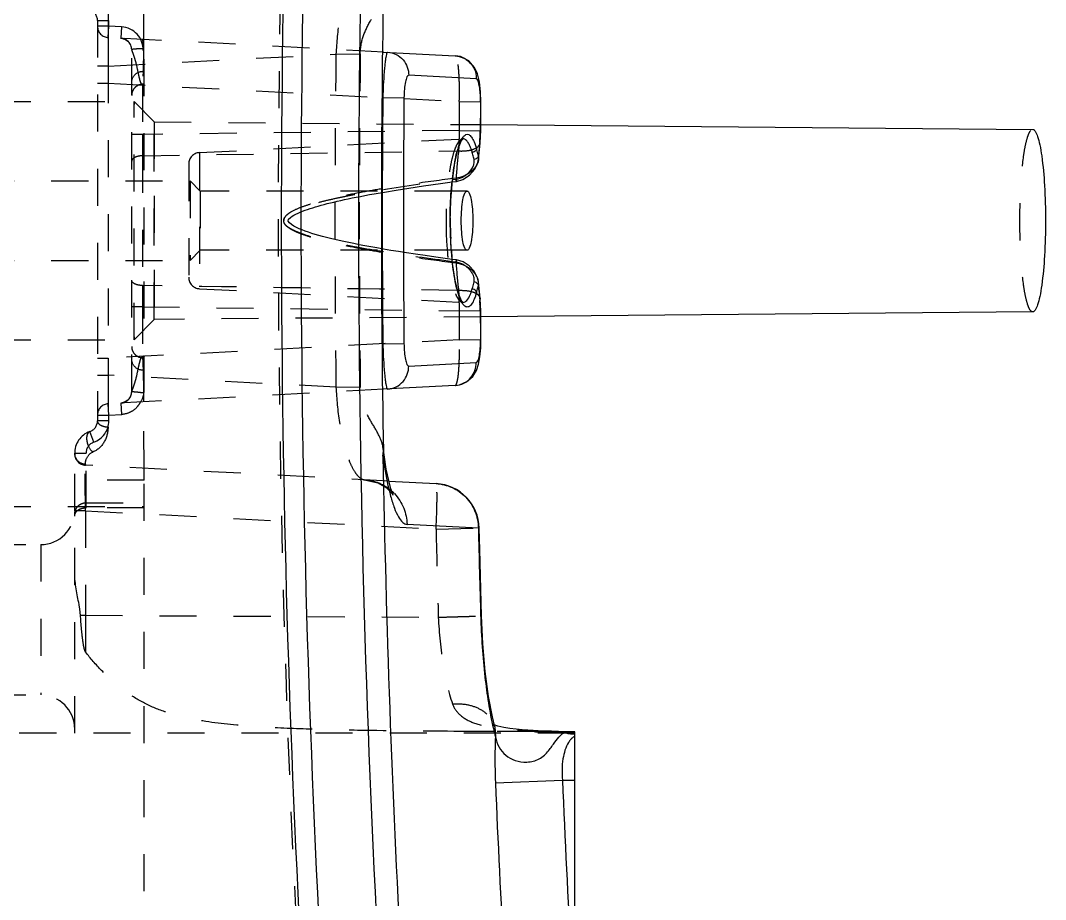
# Model space of a CAD drawing. Header units: millimetres. Extents: x 309 to 11345, y -1340 to 1318.
# Drawn here: x 3659.26 to 3704.47, y -366.71 to -327.96 of the extents above; entities that cross this region are included whole.
import ezdxf

# ---------------------------------------------------------------- set-up
doc = ezdxf.new("R2010")
doc.units = ezdxf.units.MM
doc.header["$LTSCALE"] = 16.335
doc.linetypes.add('HIDDEN', pattern=[0.2, 0.1, -0.1])
doc.layers.get('0').update_dxf_attribs({"linetype": 'CONTINUOUS'})
doc.layers.add('DEFAULT_2', color=8, linetype='HIDDEN')

msp = doc.modelspace()

# ---------------------------------------------------------------- linework, layer by layer
at = {"color": 7, "linetype": 'Continuous'}
for p, q in [((3675.261, -329.353), (3678.427, -329.519)), ((3679.362, -330.533), (3676.379, -330.377)), ((3679.501, -330.666), (3679.415, -330.318)), ((3675.238, -331.36), (3676.172, -331.369)), ((3679.564, -331.546), (3679.545, -331.545)), ((3679.554, -332.822), (3679.564, -331.546)), ((3679.556, -332.554), (3703.9, -332.766)), ((3679.525, -333.366), (3679.547, -333.07)), ((3679.554, -332.821), (3679.535, -332.821)), ((3679.547, -333.07), (3679.554, -332.821)), ((3679.461, -334.083), (3679.525, -333.366)), ((3679.525, -333.366), (3679.512, -333.27)), ((3679.525, -333.366), (3679.525, -333.366)), ((3679.451, -333.944), (3679.461, -334.082)), ((3679.435, -334.228), (3679.461, -334.081)), ((3679.461, -334.082), (3679.461, -334.083)), ((3678.309, -334.98), (3678.469, -334.96)), ((3678.484, -335.057), (3678.76, -334.978)), ((3678.299, -335.082), (3678.484, -335.057)), ((3678.953, -335.481), (3678.269, -335.481)), ((3678.953, -338.095), (3678.268, -338.095)), ((3678.297, -338.549), (3678.295, -338.527)), ((3678.484, -338.519), (3678.302, -338.495)), ((3678.469, -338.616), (3678.31, -338.596)), ((3678.785, -338.61), (3678.484, -338.519)), ((3679.461, -339.496), (3679.42, -339.302)), ((3679.451, -339.632), (3679.461, -339.496)), ((3679.525, -340.21), (3679.461, -339.493)), ((3679.461, -339.496), (3679.461, -339.495)), ((3679.525, -340.211), (3679.512, -340.306)), ((3679.525, -340.21), (3679.525, -340.211)), ((3679.548, -340.526), (3679.525, -340.211)), ((3679.554, -340.756), (3679.535, -340.756)), ((3679.554, -340.756), (3679.548, -340.526)), ((3679.564, -342.032), (3679.554, -340.756)), ((3703.9, -340.81), (3679.556, -341.023)), ((3675.238, -342.216), (3676.172, -342.207)), ((3679.564, -342.031), (3679.545, -342.031)), ((3679.556, -342.401), (3679.564, -342.031)), ((3679.52, -342.788), (3679.556, -342.401)), ((3676.379, -343.199), (3679.362, -343.043)), ((3678.427, -344.057), (3675.261, -344.223)), ((3675.246, -347.164), (3675.261, -346.954)), ((3675.291, -347.119), (3675.261, -346.891)), ((3675.392, -347.746), (3675.291, -347.119)), ((3675.503, -348.269), (3677.586, -348.378)), ((3679.454, -350.342), (3676.305, -350.177)), ((3679.491, -350.341), (3679.454, -350.342)), ((3679.591, -354.214), (3679.554, -354.215)), ((3680.317, -359.071), (3680.155, -359.013)), ((3680.178, -359.11), (3680.206, -359.546)), ((3681.87, -359.267), (3681.632, -359.254)), ((3682.094, -359.278), (3681.87, -359.267)), ((3682.674, -359.299), (3682.094, -359.278)), ((3682.837, -359.306), (3682.674, -359.299)), ((3682.98, -359.314), (3682.837, -359.306)), ((3683.118, -359.329), (3682.98, -359.314)), ((3683.705, -359.321), (3683.041, -359.321)), ((3683.252, -359.352), (3683.118, -359.329)), ((3683.31, -359.364), (3683.272, -359.356)), ((3683.307, -359.364), (3683.309, -359.364)), ((3683.309, -359.364), (3683.31, -359.364)), ((3683.476, -359.398), (3683.31, -359.364)), ((3683.579, -359.414), (3683.476, -359.398)), ((3683.579, -359.414), (3683.708, -359.431)), ((3683.708, -369.288), (3683.708, -359.431)), ((3680.205, -361.573), (3683.163, -361.45)), ((3683.163, -361.449), (3683.708, -361.45))]:
    msp.add_line(p, q, dxfattribs=at)
for points in [[(3679.415, -330.318), (3679.278, -330.029), (3679.026, -329.746), (3678.66, -329.558), (3678.427, -329.519)], [(3679.564, -331.546), (3679.553, -331.126), (3679.501, -330.666)], [(3678.715, -333.259), (3678.785, -333.177), (3678.772, -333.18)], [(3678.784, -340.399), (3678.715, -340.317), (3678.574, -339.994), (3678.432, -339.432), (3678.317, -338.675), (3678.243, -337.79), (3678.215, -336.846), (3678.237, -335.901), (3678.304, -335.014), (3678.414, -334.243), (3678.552, -333.651)], [(3678.76, -334.978), (3679.057, -334.787), (3679.293, -334.524), (3679.435, -334.228)], [(3679.42, -339.302), (3679.272, -339.022), (3679.052, -338.784), (3678.785, -338.61)], [(3679.364, -343.388), (3679.459, -343.11), (3679.52, -342.788)], [(3678.427, -344.057), (3678.618, -344.03), (3678.948, -343.886), (3679.201, -343.655), (3679.364, -343.388)], [(3675.687, -348.868), (3675.697, -348.885), (3675.673, -348.83), (3675.597, -348.615), (3675.498, -348.249), (3675.392, -347.746)], [(3679.591, -354.214), (3679.513, -351.286), (3679.491, -350.341)], [(3680.178, -359.11), (3680.072, -358.664), (3679.904, -357.764), (3679.758, -356.67), (3679.649, -355.44), (3679.591, -354.214)], [(3681.632, -359.254), (3681.38, -359.236), (3681.116, -359.211), (3680.843, -359.178), (3680.57, -359.132), (3680.317, -359.071)]]:
    msp.add_lwpolyline(points, dxfattribs=at)
for centre, radius, start, end in [((4275.808, -336.788), 605.047, 176.900917, 183.099083), ((4275.808, -336.788), 604.18, 176.897906, 183.102094), ((4275.808, -336.788), 601.639, 176.889021, 183.110979), ((4275.808, -336.788), 600.633, 179.030375, 180.969626), ((3678.319, -330.597), 1.089, 56.8206, 61.4855), ((3701.62, -332.164), 26.395, 177.0662, 178.2544), ((4269.703, -336.788), 594.49, 179.476841, 180.523159), ((3674.496, -331.501), 5.049, 359.4713, 1.9601), ((4275.808, -336.788), 599.661, 179.482714, 180.517273), ((3675.348, -332.846), 4.186, 354.1928, 356.1664), ((3674.513, -332.791), 5.023, 356.1664, 359.6203), ((3681.843, -334.622), 3.444, 161.9479, 164.3738), ((3675.38, -334.761), 4.151, 14.4881, 15.9316), ((3708.872, -336.27), 29.512, 174.1658, 175.0357), ((3675.578, -334.873), 3.767, 15.2547, 16.7695), ((3674.564, -335.146), 4.817, 12.6407, 15.2109), ((3674.243, -335.05), 5.324, 11.9961, 14.4448), ((3710.334, -336.4), 30.98, 175.0293, 175.4518), ((3700.703, -337.478), 22.535, 173.4984, 173.7934), ((3698.575, -337.237), 20.393, 173.367, 173.4956), ((3678.277, -333.951), 1.035, 300.0051, 304.2666), ((3697.929, -336.606), 19.72, 180.1476, 181.2919), ((3704.724, -336.461), 26.516, 181.2737, 182.403), ((3691.863, -337.191), 13.634, 183.9106, 185.6257), ((3675.393, -338.819), 4.137, 344.0635, 345.5118), ((3674.242, -338.526), 5.325, 345.5561, 348.0045), ((3710.139, -337.189), 30.785, 184.5518, 184.9766), ((3709.072, -337.289), 29.713, 184.9636, 185.828), ((3675.349, -340.73), 4.185, 3.8335, 5.808), ((3674.512, -340.786), 5.023, 0.3797, 3.8336), ((3701.767, -341.407), 26.541, 181.7482, 182.929), ((4275.808, -336.788), 600.652, 180.989752, 183.11445), ((3677.48, -350.387), 2.011, 1.2916, 86.9945), ((3674.362, -350.139), 1.915, 43.4082, 47.6295), ((4281.906, -336.788), 602.605, 181.288776, 181.658977), ((3692.248, -356.387), 12.449, 192.8889, 194.6996), ((3682.417, -343.88), 15.444, 268.1387, 268.5765), ((3682.472, -341.427), 17.897, 268.5969, 269.6964), ((3680.708, -359.45), 3, 0.3709, 2.4735), ((3684.142, -360.186), 0.81, 134.1865, 136.401), ((3683.987, -359.994), 0.562, 119.7406, 121.8706), ((4275.808, -336.788), 596.119, 182.382856, 183.130535), ((4275.808, -336.788), 593.158, 182.382815, 183.141176)]:
    msp.add_arc(centre, radius, start, end, dxfattribs=at)
for points, knots in [([(3675.445, -329.363), (3675.433, -329.362), (3675.41, -329.406), (3675.392, -329.476), (3675.366, -329.606), (3675.342, -329.775), (3675.319, -329.988), (3675.288, -330.338), (3675.27, -330.618), (3675.26, -330.813)], [0, 0, 0, 0, 0.023519, 0.078011, 0.165176, 0.283416, 0.430127, 0.601388, 1, 1, 1, 1]), ([(3675.445, -329.363), (3675.701, -329.376), (3676.204, -329.622), (3676.382, -330.138), (3676.379, -330.377)], [0, 0, 0, 0, 0.517524, 1, 1, 1, 1]), ([(3678.427, -329.519), (3678.462, -329.521), (3678.605, -329.538), (3678.743, -329.589), (3678.839, -329.641)], [0, 0, 0, 0, 0.24423, 1, 1, 1, 1]), ([(3678.915, -329.686), (3679.061, -329.782), (3679.292, -330.043), (3679.363, -330.378), (3679.362, -330.533)], [0, 0, 0, 0, 0.529451, 1, 1, 1, 1]), ([(3676.379, -330.377), (3676.344, -330.375), (3676.272, -330.495), (3676.228, -330.69), (3676.183, -331.009), (3676.173, -331.245), (3676.172, -331.374)], [0, 0, 0, 0, 0.100684, 0.313838, 0.628848, 1, 1, 1, 1]), ([(3679.542, -331.329), (3679.539, -331.224), (3679.527, -331.035), (3679.488, -330.783), (3679.448, -330.626), (3679.391, -330.535), (3679.362, -330.533)], [0, 0, 0, 0, 0.377009, 0.685242, 0.894602, 1, 1, 1, 1]), ([(3678.654, -333.328), (3678.688, -333.251), (3678.75, -333.127), (3678.85, -333.017), (3678.901, -332.994)], [0, 0, 0, 0, 0.597003, 1, 1, 1, 1]), ([(3678.901, -332.994), (3678.94, -332.976), (3679.052, -332.98), (3679.119, -333.061), (3679.152, -333.106)], [0, 0, 0, 0, 0.43037, 1, 1, 1, 1]), ([(3679.152, -333.106), (3679.199, -333.17), (3679.283, -333.34), (3679.342, -333.518), (3679.371, -333.621)], [0, 0, 0, 0, 0.425685, 1, 1, 1, 1]), ([(3703.9, -332.766), (3703.945, -332.766), (3704.048, -332.879), (3704.131, -333.11), (3704.229, -333.481), (3704.345, -334.202), (3704.439, -335.321), (3704.479, -336.788), (3704.439, -338.255), (3704.345, -339.374), (3704.229, -340.095), (3704.131, -340.466), (3704.048, -340.698), (3703.945, -340.81), (3703.9, -340.81)], [0, 0, 0, 0, 0.016389, 0.04687, 0.092869, 0.153815, 0.312836, 0.499979, 0.68714, 0.846179, 0.907128, 0.953128, 0.983611, 1, 1, 1, 1]), ([(3678.568, -333.554), (3678.575, -333.534), (3678.601, -333.457), (3678.63, -333.382), (3678.654, -333.328)], [0, 0, 0, 0, 0.268705, 1, 1, 1, 1]), ([(3678.975, -333.313), (3678.96, -333.292), (3678.909, -333.228), (3678.828, -333.178), (3678.772, -333.18)], [0, 0, 0, 0, 0.312873, 1, 1, 1, 1]), ([(3679.089, -333.52), (3679.08, -333.5), (3679.047, -333.428), (3679.009, -333.358), (3678.975, -333.313)], [0, 0, 0, 0, 0.281042, 1, 1, 1, 1]), ([(3679.185, -333.786), (3679.177, -333.762), (3679.149, -333.672), (3679.116, -333.583), (3679.089, -333.52)], [0, 0, 0, 0, 0.271743, 1, 1, 1, 1]), ([(3678.415, -334.199), (3678.423, -334.152), (3678.454, -333.983), (3678.492, -333.815), (3678.526, -333.694)], [0, 0, 0, 0, 0.272609, 1, 1, 1, 1]), ([(3678.318, -334.881), (3678.325, -334.821), (3678.353, -334.593), (3678.385, -334.365), (3678.415, -334.199)], [0, 0, 0, 0, 0.263044, 1, 1, 1, 1]), ([(3679.423, -334.242), (3679.391, -334.323), (3679.29, -334.482), (3679.079, -334.687), (3678.797, -334.844), (3678.581, -334.896), (3678.469, -334.913)], [0, 0, 0, 0, 0.213901, 0.456446, 0.720388, 1, 1, 1, 1]), ([(3678.86, -334.806), (3678.904, -334.776), (3679.056, -334.655), (3679.182, -334.494), (3679.234, -334.361)], [0, 0, 0, 0, 0.271367, 1, 1, 1, 1]), ([(3679.234, -334.361), (3679.243, -334.339), (3679.272, -334.252), (3679.279, -334.157), (3679.264, -334.092)], [0, 0, 0, 0, 0.268242, 1, 1, 1, 1]), ([(3678.484, -335.057), (3678.482, -335.057), (3678.484, -335.042), (3678.477, -335.028), (3678.474, -334.995), (3678.47, -334.973), (3678.469, -334.96)], [0, 0, 0, 0, 0.069938, 0.280936, 0.605712, 1, 1, 1, 1]), ([(3678.209, -336.657), (3678.209, -336.516), (3678.214, -335.977), (3678.257, -335.438), (3678.3, -335.042)], [0, 0, 0, 0, 0.261295, 1, 1, 1, 1]), ([(3678.698, -336.788), (3678.698, -336.62), (3678.707, -336.312), (3678.763, -335.895), (3678.818, -335.639), (3678.907, -335.481), (3678.953, -335.481)], [0, 0, 0, 0, 0.370221, 0.684445, 0.89903, 1, 1, 1, 1]), ([(3678.953, -335.481), (3678.999, -335.481), (3679.088, -335.639), (3679.142, -335.895), (3679.197, -336.312), (3679.206, -336.62), (3679.206, -336.788)], [0, 0, 0, 0, 0.100822, 0.315352, 0.629685, 1, 1, 1, 1]), ([(3678.953, -338.095), (3678.907, -338.095), (3678.818, -337.937), (3678.763, -337.681), (3678.707, -337.264), (3678.698, -336.956), (3678.698, -336.788)], [0, 0, 0, 0, 0.100986, 0.315582, 0.629819, 1, 1, 1, 1]), ([(3679.206, -336.788), (3679.206, -336.956), (3679.197, -337.264), (3679.142, -337.681), (3679.088, -337.937), (3678.999, -338.095), (3678.953, -338.095)], [0, 0, 0, 0, 0.37035, 0.684672, 0.899194, 1, 1, 1, 1]), ([(3678.261, -338.12), (3678.258, -338.076), (3678.246, -337.893), (3678.237, -337.711), (3678.231, -337.573)], [0, 0, 0, 0, 0.24559, 1, 1, 1, 1]), ([(3678.531, -339.889), (3678.505, -339.796), (3678.398, -339.355), (3678.333, -338.904), (3678.297, -338.549)], [0, 0, 0, 0, 0.212478, 1, 1, 1, 1]), ([(3678.484, -338.52), (3678.479, -338.529), (3678.479, -338.564), (3678.472, -338.595), (3678.469, -338.616)], [0, 0, 0, 0, 0.330867, 1, 1, 1, 1]), ([(3679.233, -339.212), (3679.214, -339.165), (3679.109, -338.97), (3678.94, -338.812), (3678.792, -338.727)], [0, 0, 0, 0, 0.226417, 1, 1, 1, 1]), ([(3679.185, -339.79), (3679.192, -339.766), (3679.221, -339.665), (3679.246, -339.563), (3679.264, -339.484)], [0, 0, 0, 0, 0.234534, 1, 1, 1, 1]), ([(3679.264, -339.484), (3679.269, -339.463), (3679.281, -339.371), (3679.259, -339.277), (3679.233, -339.212)], [0, 0, 0, 0, 0.237181, 1, 1, 1, 1]), ([(3679.089, -340.055), (3679.098, -340.036), (3679.134, -339.949), (3679.164, -339.859), (3679.185, -339.79)], [0, 0, 0, 0, 0.22843, 1, 1, 1, 1]), ([(3679.371, -339.955), (3679.366, -339.973), (3679.347, -340.04), (3679.325, -340.107), (3679.307, -340.155)], [0, 0, 0, 0, 0.263837, 1, 1, 1, 1]), ([(3679.451, -339.632), (3679.449, -339.621), (3679.43, -339.572), (3679.386, -339.536), (3679.351, -339.515)], [0, 0, 0, 0, 0.216555, 1, 1, 1, 1]), ([(3678.653, -340.25), (3678.647, -340.236), (3678.623, -340.176), (3678.601, -340.116), (3678.586, -340.069)], [0, 0, 0, 0, 0.234245, 1, 1, 1, 1]), ([(3679.149, -340.474), (3679.117, -340.518), (3679.061, -340.578), (3678.962, -340.601), (3678.863, -340.576), (3678.748, -340.451), (3678.686, -340.327), (3678.653, -340.25)], [0, 0, 0, 0, 0.231609, 0.321974, 0.413035, 0.6486, 1, 1, 1, 1]), ([(3678.781, -340.396), (3678.841, -340.395), (3678.984, -340.288), (3679.05, -340.145), (3679.089, -340.055)], [0, 0, 0, 0, 0.381416, 1, 1, 1, 1]), ([(3679.307, -340.155), (3679.295, -340.188), (3679.252, -340.298), (3679.199, -340.406), (3679.149, -340.474)], [0, 0, 0, 0, 0.293062, 1, 1, 1, 1]), ([(3676.172, -342.202), (3676.173, -342.331), (3676.183, -342.567), (3676.228, -342.886), (3676.272, -343.081), (3676.344, -343.201), (3676.379, -343.199)], [0, 0, 0, 0, 0.370541, 0.685495, 0.899041, 1, 1, 1, 1]), ([(3679.362, -343.043), (3679.398, -343.041), (3679.461, -342.915), (3679.504, -342.716), (3679.54, -342.395), (3679.546, -342.158), (3679.545, -342.029)], [0, 0, 0, 0, 0.103511, 0.319343, 0.633148, 1, 1, 1, 1]), ([(3675.26, -342.763), (3675.27, -342.958), (3675.288, -343.238), (3675.319, -343.588), (3675.342, -343.801), (3675.366, -343.971), (3675.392, -344.1), (3675.41, -344.17), (3675.433, -344.214), (3675.445, -344.214)], [0, 0, 0, 0, 0.398663, 0.569931, 0.716647, 0.834877, 0.922012, 0.97649, 1, 1, 1, 1]), ([(3678.427, -344.057), (3678.559, -344.05), (3678.822, -343.971), (3679.231, -343.666), (3679.364, -343.277), (3679.362, -343.043)], [0, 0, 0, 0, 0.264244, 0.531446, 1, 1, 1, 1]), ([(3675.445, -344.214), (3675.701, -344.2), (3676.204, -343.954), (3676.382, -343.438), (3676.379, -343.199)], [0, 0, 0, 0, 0.517521, 1, 1, 1, 1]), ([(3675.246, -347.164), (3675.268, -347.33), (3675.353, -347.926), (3675.467, -348.518), (3675.582, -348.936)], [0, 0, 0, 0, 0.279197, 1, 1, 1, 1]), ([(3677.586, -348.378), (3677.83, -348.391), (3678.321, -348.512), (3678.934, -348.954), (3679.346, -349.593), (3679.449, -350.093), (3679.454, -350.342)], [0, 0, 0, 0, 0.247943, 0.497053, 0.747865, 1, 1, 1, 1]), ([(3675.582, -348.936), (3675.63, -349.113), (3675.726, -349.426), (3675.901, -349.818), (3676.075, -350.08), (3676.235, -350.174), (3676.305, -350.177)], [0, 0, 0, 0, 0.369703, 0.656455, 0.860809, 1, 1, 1, 1]), ([(3675.753, -348.823), (3675.927, -349.008), (3676.201, -349.438), (3676.3, -349.936), (3676.305, -350.177)], [0, 0, 0, 0, 0.512787, 1, 1, 1, 1]), ([(3679.555, -354.234), (3679.581, -355.126), (3679.692, -356.78), (3679.942, -358.421), (3680.112, -359.164)], [0, 0, 0, 0, 0.539353, 1, 1, 1, 1]), ([(3683.056, -359.495), (3683.095, -359.457), (3683.163, -359.399), (3683.25, -359.362), (3683.287, -359.362)], [0, 0, 0, 0, 0.599736, 1, 1, 1, 1]), ([(3680.206, -359.546), (3680.198, -359.709), (3680.175, -360.384), (3680.183, -361.06), (3680.205, -361.573)], [0, 0, 0, 0, 0.240665, 1, 1, 1, 1]), ([(3680.206, -359.546), (3680.238, -359.704), (3680.339, -360.007), (3680.644, -360.384), (3681.084, -360.614), (3681.607, -360.693), (3682.063, -360.579), (3682.369, -360.364), (3682.598, -360.107), (3682.804, -359.803), (3682.971, -359.579), (3683.056, -359.495)], [0, 0, 0, 0, 0.124267, 0.24271, 0.365079, 0.499298, 0.643638, 0.71544, 0.785194, 0.907875, 1, 1, 1, 1]), ([(3683.43, -359.792), (3683.297, -360.006), (3683.136, -360.568), (3683.131, -361.138), (3683.163, -361.45)], [0, 0, 0, 0, 0.446591, 1, 1, 1, 1]), ([(3683.556, -359.628), (3683.544, -359.639), (3683.498, -359.691), (3683.458, -359.747), (3683.43, -359.792)], [0, 0, 0, 0, 0.237966, 1, 1, 1, 1])]:
    msp.add_open_spline(points, degree=3, knots=knots, dxfattribs=at)
for points in [[(3679.545, -331.545), (3679.542, -331.97), (3679.538, -332.396), (3679.535, -332.821)], [(3679.371, -333.621), (3679.368, -333.649), (3679.353, -333.675), (3679.335, -333.697)], [(3679.271, -333.753), (3679.245, -333.77), (3679.215, -333.782), (3679.185, -333.786)], [(3679.35, -334.061), (3679.324, -334.076), (3679.294, -334.088), (3679.264, -334.092)], [(3679.335, -333.697), (3679.317, -333.719), (3679.295, -333.738), (3679.271, -333.753)], [(3679.451, -333.944), (3679.442, -333.995), (3679.395, -334.036), (3679.35, -334.061)], [(3679.461, -334.083), (3679.457, -334.137), (3679.443, -334.192), (3679.423, -334.242)], [(3678.469, -334.96), (3678.583, -334.946), (3678.695, -334.905), (3678.795, -334.847)], [(3678.792, -338.727), (3678.693, -338.671), (3678.582, -338.63), (3678.469, -338.616)], [(3679.351, -339.515), (3679.324, -339.5), (3679.294, -339.488), (3679.264, -339.484)], [(3678.586, -340.069), (3678.566, -340.01), (3678.548, -339.949), (3678.531, -339.889)], [(3679.272, -339.823), (3679.245, -339.807), (3679.215, -339.794), (3679.185, -339.79)], [(3679.337, -339.881), (3679.319, -339.858), (3679.296, -339.839), (3679.272, -339.823)], [(3679.371, -339.955), (3679.368, -339.928), (3679.354, -339.902), (3679.337, -339.881)], [(3679.535, -340.756), (3679.538, -341.181), (3679.542, -341.606), (3679.545, -342.031)], [(3683.69, -359.517), (3683.65, -359.542), (3683.612, -359.572), (3683.578, -359.605)]]:
    msp.add_open_spline(points, degree=3, dxfattribs=at)
at = {"layer": 'DEFAULT_2', "color": 8, "linetype": 'HIDDEN'}
for p, q in [((3662.654, -327.964), (3662.654, -345.612)), ((3662.654, -327.964), (3663.157, -327.964)), ((3663.157, -328.215), (3663.157, -327.964)), ((3663.157, -328.215), (3662.654, -328.215)), ((3663.131, -328.717), (3663.157, -328.215)), ((3663.712, -328.244), (3663.157, -328.215)), ((3663.712, -328.244), (3663.686, -328.746)), ((3675.261, -329.353), (3663.131, -328.717)), ((3663.687, -328.747), (3663.675, -328.746)), ((3663.675, -328.746), (3663.678, -328.746)), ((3663.693, -328.746), (3663.678, -328.745)), ((3663.714, -328.748), (3663.702, -328.747)), ((3664.026, -328.905), (3663.953, -328.841)), ((3664.697, -329.207), (3664.698, -328.797)), ((3663.131, -329.972), (3673.173, -329.447)), ((3664.162, -344.328), (3664.162, -329.248)), ((3664.697, -329.282), (3664.697, -329.207)), ((3664.708, -344.369), (3664.708, -329.219)), ((3674.239, -329.46), (3673.173, -329.447)), ((3663.131, -329.972), (3662.654, -329.972)), ((3663.131, -329.972), (3663.131, -343.604)), ((3662.654, -330.725), (3663.131, -330.725)), ((3663.131, -330.725), (3678.611, -331.537)), ((3664.639, -330.805), (3664.639, -332.991)), ((3566.608, -331.538), (3664.275, -331.538)), ((3664.276, -331.538), (3664.275, -331.667)), ((3664.276, -342.038), (3664.276, -331.538)), ((3665.16, -332.429), (3664.277, -331.538)), ((3678.611, -331.537), (3678.601, -332.814)), ((3678.611, -331.537), (3679.564, -331.546)), ((3665.159, -332.428), (3679.556, -332.554)), ((3665.159, -332.429), (3665.16, -341.148)), ((3665.159, -341.148), (3665.16, -332.429)), ((3664.639, -332.991), (3664.162, -332.991)), ((3678.601, -332.814), (3664.639, -332.991)), ((3678.601, -332.814), (3679.535, -332.821)), ((3667.153, -333.789), (3678.77, -333.18)), ((3678.552, -333.651), (3678.698, -333.287)), ((3678.698, -333.287), (3678.715, -333.259)), ((3678.771, -333.18), (3678.769, -333.18)), ((3664.639, -333.928), (3678.578, -333.714)), ((3664.639, -333.928), (3664.639, -339.649)), ((3667.153, -333.789), (3667.153, -339.787)), ((3666.676, -334.292), (3666.676, -339.282)), ((3562.608, -335.038), (3666.736, -335.038)), ((3666.736, -335.038), (3666.736, -338.538)), ((3667.179, -335.481), (3666.736, -335.038)), ((3675.825, -335.441), (3676.392, -335.353)), ((3676.392, -335.353), (3677.037, -335.257)), ((3677.037, -335.257), (3677.781, -335.152)), ((3677.781, -335.152), (3678.299, -335.082)), ((3667.179, -335.481), (3667.179, -338.095)), ((3678.269, -335.481), (3667.179, -335.481)), ((3674.861, -335.604), (3675.319, -335.525)), ((3675.319, -335.525), (3675.825, -335.441)), ((3667.179, -338.095), (3666.736, -338.538)), ((3678.268, -338.095), (3667.179, -338.095)), ((3562.608, -338.538), (3666.736, -338.538)), ((3667.153, -339.787), (3678.77, -340.396)), ((3678.77, -340.396), (3678.772, -340.396)), ((3678.772, -340.396), (3678.784, -340.399)), ((3664.639, -340.585), (3664.162, -340.585)), ((3664.639, -340.585), (3664.639, -342.772)), ((3664.639, -340.585), (3678.601, -340.762)), ((3678.601, -340.762), (3679.535, -340.756)), ((3678.601, -340.762), (3678.611, -342.039)), ((3665.16, -341.148), (3664.277, -342.038)), ((3679.556, -341.023), (3665.159, -341.148)), ((3566.608, -342.038), (3664.275, -342.038)), ((3678.611, -342.039), (3663.131, -342.851)), ((3664.275, -341.907), (3664.276, -342.038)), ((3678.611, -342.039), (3679.564, -342.031)), ((3662.654, -342.851), (3663.131, -342.851)), ((3662.654, -343.604), (3663.131, -343.604)), ((3673.173, -344.131), (3663.131, -343.604)), ((3675.261, -344.223), (3663.131, -344.859)), ((3664.697, -344.38), (3664.697, -344.306)), ((3664.697, -344.78), (3664.697, -344.38)), ((3673.173, -344.131), (3674.239, -344.118)), ((3663.157, -345.361), (3663.131, -344.859)), ((3663.678, -344.832), (3663.7, -344.83)), ((3663.686, -344.83), (3663.712, -345.332)), ((3664.031, -344.665), (3664.05, -344.645)), ((3662.654, -345.361), (3663.157, -345.361)), ((3663.157, -345.361), (3663.729, -345.331)), ((3663.157, -345.612), (3663.157, -345.361)), ((3663.157, -345.612), (3662.654, -345.612)), ((3662.487, -346.56), (3662.319, -346.086)), ((3661.649, -359.384), (3661.649, -347.034)), ((3661.649, -347.034), (3662.151, -347.034)), ((3661.649, -347.066), (3661.649, -347.057)), ((3662.151, -349.448), (3662.151, -347.034)), ((3675.261, -346.954), (3675.251, -346.824)), ((3675.261, -346.891), (3675.252, -346.821)), ((3675.503, -348.269), (3662.125, -347.568)), ((3664.708, -348.224), (3664.707, -347.703)), ((3664.708, -348.224), (3661.649, -348.224)), ((3664.708, -369.62), (3664.708, -348.224)), ((3566.608, -349.384), (3664.708, -349.384)), ((3662.151, -349.224), (3664.708, -349.224)), ((3664.708, -349.448), (3662.151, -349.448)), ((3662.125, -349.576), (3661.649, -349.576)), ((3662.125, -349.576), (3662.125, -354.186)), ((3662.125, -349.576), (3677.586, -350.386)), ((3677.586, -350.386), (3679.491, -350.341)), ((3654.594, -351.069), (3660.149, -351.069)), ((3660.149, -351.069), (3660.149, -357.699)), ((3661.916, -354.384), (3661.901, -354.177)), ((3661.902, -354.186), (3662.125, -354.186)), ((3662.125, -354.186), (3677.686, -354.272)), ((3654.594, -357.699), (3660.149, -357.699)), ((3683.708, -359.384), (3566.608, -359.384)), ((3682.377, -359.324), (3678.651, -359.304)), ((3680.177, -359.311), (3680.116, -359.31)), ((3680.176, -359.104), (3680.178, -359.11)), ((3680.207, -359.311), (3680.177, -359.311)), ((3682.095, -359.319), (3682.074, -359.318)), ((3682.13, -359.321), (3682.074, -359.318)), ((3682.167, -359.321), (3682.095, -359.319)), ((3683.041, -359.321), (3682.13, -359.321)), ((3682.237, -359.323), (3682.167, -359.321)), ((3682.307, -359.324), (3682.237, -359.323)), ((3683.272, -359.356), (3683.252, -359.352)), ((3683.31, -359.364), (3683.347, -359.382))]:
    msp.add_line(p, q, dxfattribs=at)
for points in [[(3663.678, -328.746), (3663.709, -328.749), (3663.787, -328.765), (3663.892, -328.807), (3663.986, -328.87), (3664.04, -328.921), (3664.047, -328.928)], [(3663.953, -328.841), (3663.864, -328.789), (3663.773, -328.758), (3663.702, -328.747)], [(3664.047, -328.928), (3664.051, -328.934), (3664.026, -328.905)], [(3675.275, -338.044), (3674.98, -337.993), (3674.703, -337.944), (3674.441, -337.896), (3674.194, -337.849), (3673.958, -337.802), (3673.735, -337.757), (3673.521, -337.711), (3673.317, -337.666), (3673.122, -337.622), (3672.935, -337.577), (3672.756, -337.532), (3672.584, -337.487), (3672.419, -337.441), (3672.26, -337.395), (3672.107, -337.348), (3671.959, -337.3), (3671.818, -337.25), (3671.682, -337.198), (3671.552, -337.144), (3671.428, -337.086), (3671.313, -337.025), (3671.208, -336.959), (3671.119, -336.887), (3671.058, -336.805), (3671.085, -336.727), (3671.162, -336.652), (3671.243, -336.594), (3671.319, -336.548), (3671.402, -336.503), (3671.499, -336.456), (3671.598, -336.412), (3671.701, -336.37), (3671.807, -336.33), (3671.917, -336.291), (3672.03, -336.253), (3672.146, -336.216), (3672.267, -336.179), (3672.391, -336.143), (3672.52, -336.107), (3672.652, -336.071), (3672.788, -336.036), (3672.929, -336.001), (3673.074, -335.966), (3673.225, -335.931), (3673.38, -335.896), (3673.541, -335.861), (3673.708, -335.825), (3673.882, -335.789), (3674.062, -335.753), (3674.249, -335.717), (3674.444, -335.68), (3674.648, -335.642), (3674.861, -335.604)], [(3678.302, -338.495), (3677.576, -338.396), (3677.107, -338.33), (3676.68, -338.267), (3676.288, -338.208), (3675.925, -338.151), (3675.589, -338.097), (3675.275, -338.044)], [(3664.05, -344.645), (3664.052, -344.642), (3664.038, -344.658), (3663.995, -344.699), (3663.924, -344.751), (3663.834, -344.796), (3663.745, -344.822), (3663.69, -344.829), (3663.678, -344.83)], [(3663.7, -344.83), (3663.783, -344.815), (3663.874, -344.782)], [(3663.874, -344.782), (3663.961, -344.729), (3664.031, -344.665)], [(3674.436, -348.213), (3675.011, -348.341), (3675.4, -348.565), (3675.623, -348.781), (3675.687, -348.868)], [(3680.118, -358.997), (3680.088, -358.982), (3680.153, -359.058), (3680.176, -359.104)], [(3680.155, -359.013), (3680.134, -359.005), (3680.118, -358.997)]]:
    msp.add_lwpolyline(points, dxfattribs=at)
for centre, radius, start, end in [((4275.808, -336.788), 605.185, 176.901395, 183.098605), ((3662.151, -327.964), 0.503, 0, 70.5288), ((4152.62, -326.634), 489.501, 180.12218, 180.39075), ((3663.157, -328.215), 0.503, 180, 267), ((3663.66, -329.248), 1.005, 358.1198, 86.9924), ((3663.66, -329.248), 0.503, 0, 87.0002), ((4281.97, -336.788), 608.842, 179.309107, 180.690997), ((4275.808, -336.788), 601.61, 179.300175, 180.700008), ((3799.091, -333.459), 134.453, 179.80044, 180.19957), ((3667.179, -334.291), 0.503, 93, 180), ((3702.141, -336.464), 23.723, 173.3435, 176.2512), ((3702.922, -337.04), 24.507, 183.7974, 186.6118), ((3667.179, -339.285), 0.503, 180, 267), ((3807.384, -340.117), 142.746, 179.81202, 180.18796), ((4227.495, -347.277), 564.376, 179.62716, 179.86005), ((3663.66, -344.328), 0.503, 272.9998, 0), ((3663.686, -344.254), 1.012, 353.8961, 357.0396), ((3663.157, -345.361), 0.503, 93, 180), ((3663.556, -344.237), 1.141, 318.3808, 328.037), ((3663.52, -344.214), 1.184, 327.9864, 332.4769), ((3662.151, -345.612), 0.503, 289.4712, 0), ((3662.151, -345.612), 1.006, 289.4712, 360), ((3662.654, -347.034), 1.006, 109.4712, 181.8226), ((3662.654, -347.034), 0.503, 109.4712, 180), ((3662.151, -347.066), 0.503, 179.9971, 267.0055), ((3660.149, -349.569), 1.5, 270, 0), ((4281.905, -336.788), 604.472, 181.28905, 181.657488), ((3660.149, -359.199), 1.5, 0, 90), ((3681.907, -364.938), 5.622, 88.7627, 89.9092), ((3681.941, -363.253), 3.936, 88.0633, 88.736), ((3689.298, -316.353), 43.439, 262.1261, 262.4358)]:
    msp.add_arc(centre, radius, start, end, dxfattribs=at)
for points, knots in [([(3674.436, -325.363), (3674.36, -325.367), (3674.186, -325.459), (3673.985, -325.717), (3673.787, -326.1), (3673.526, -326.828), (3673.292, -327.959), (3673.196, -328.926), (3673.173, -329.446)], [0, 0, 0, 0, 0.051682, 0.123801, 0.220687, 0.342126, 0.647322, 1, 1, 1, 1]), ([(3674.243, -329.44), (3674.246, -329.18), (3674.335, -328.659), (3674.678, -327.977), (3675.058, -327.386), (3675.226, -326.96), (3675.251, -326.755)], [0, 0, 0, 0, 0.26952, 0.536767, 0.785462, 1, 1, 1, 1]), ([(3663.131, -328.717), (3663.127, -328.717), (3663.13, -328.738), (3663.124, -328.76), (3663.125, -328.812), (3663.122, -328.877), (3663.121, -328.961), (3663.12, -329.105), (3663.12, -329.323), (3663.12, -329.624), (3663.122, -329.967), (3663.126, -330.339), (3663.129, -330.595), (3663.131, -330.725)], [0, 0, 0, 0, 0.005078, 0.019826, 0.043958, 0.077116, 0.118931, 0.169034, 0.292622, 0.444221, 0.6174, 0.805035, 1, 1, 1, 1]), ([(3664.639, -328.796), (3664.635, -328.796), (3664.635, -328.816), (3664.639, -328.839), (3664.65, -328.89), (3664.666, -328.955), (3664.681, -329.04), (3664.692, -329.185), (3664.683, -329.404), (3664.676, -329.703), (3664.672, -330.046), (3664.658, -330.418), (3664.646, -330.674), (3664.639, -330.805)], [0, 0, 0, 0, 0.005017, 0.019463, 0.043957, 0.078068, 0.120755, 0.171308, 0.295054, 0.445859, 0.618207, 0.805633, 1, 1, 1, 1]), ([(3664.414, -329.218), (3664.379, -329.22), (3664.318, -329.223), (3664.246, -329.227), (3664.204, -329.236), (3664.181, -329.24), (3664.171, -329.246), (3664.162, -329.247), (3664.162, -329.248)], [0, 0, 0, 0, 0.410522, 0.725505, 0.841327, 0.927046, 0.980709, 1, 1, 1, 1]), ([(3664.639, -330.805), (3664.579, -330.762), (3664.527, -330.605), (3664.464, -330.321), (3664.406, -330.025), (3664.333, -329.739), (3664.278, -329.567), (3664.234, -329.437), (3664.202, -329.352), (3664.186, -329.288), (3664.162, -329.258), (3664.162, -329.248)], [0, 0, 0, 0, 0.135346, 0.273204, 0.548112, 0.683816, 0.815411, 0.877667, 0.93617, 0.981545, 1, 1, 1, 1]), ([(3664.708, -329.208), (3664.683, -329.208), (3664.585, -329.211), (3664.487, -329.215), (3664.414, -329.218)], [0, 0, 0, 0, 0.257856, 1, 1, 1, 1]), ([(3678.611, -331.537), (3678.619, -331.28), (3678.622, -330.806), (3678.598, -330.246), (3678.559, -329.884), (3678.523, -329.695), (3678.491, -329.58), (3678.448, -329.52), (3678.427, -329.519)], [0, 0, 0, 0, 0.375164, 0.693536, 0.816641, 0.909458, 0.969725, 1, 1, 1, 1]), ([(3664.162, -330.702), (3664.162, -330.569), (3664.283, -330.288), (3664.574, -330.195), (3664.708, -330.206)], [0, 0, 0, 0, 0.497379, 1, 1, 1, 1]), ([(3678.601, -332.814), (3678.601, -332.892), (3678.6, -333.192), (3678.591, -333.492), (3678.578, -333.714)], [0, 0, 0, 0, 0.258508, 1, 1, 1, 1]), ([(3703.9, -340.81), (3703.855, -340.81), (3703.752, -340.698), (3703.669, -340.466), (3703.571, -340.095), (3703.455, -339.374), (3703.361, -338.255), (3703.32, -336.788), (3703.361, -335.321), (3703.455, -334.202), (3703.571, -333.481), (3703.669, -333.11), (3703.752, -332.879), (3703.855, -332.766), (3703.9, -332.766)], [0, 0, 0, 0, 0.01639, 0.046873, 0.092874, 0.153821, 0.312848, 0.499992, 0.687143, 0.846178, 0.907126, 0.953127, 0.98361, 1, 1, 1, 1]), ([(3678.77, -333.18), (3678.716, -333.183), (3678.592, -333.268), (3678.467, -333.489), (3678.343, -333.823), (3678.236, -334.266), (3678.145, -334.805), (3678.051, -335.655), (3678.025, -336.326), (3678.025, -336.788)], [0, 0, 0, 0, 0.042454, 0.107786, 0.20155, 0.322963, 0.468517, 0.634024, 1, 1, 1, 1]), ([(3678.578, -333.714), (3678.703, -333.721), (3678.934, -333.713), (3679.268, -333.649), (3679.512, -333.494), (3679.525, -333.366)], [0, 0, 0, 0, 0.353797, 0.637616, 1, 1, 1, 1]), ([(3664.639, -333.928), (3664.579, -333.929), (3664.462, -333.944), (3664.288, -333.991), (3664.162, -334.091), (3664.162, -334.162)], [0, 0, 0, 0, 0.320825, 0.62087, 1, 1, 1, 1]), ([(3678.469, -334.913), (3677.81, -334.998), (3676.822, -335.131), (3675.508, -335.332), (3674.525, -335.497), (3673.546, -335.684), (3672.736, -335.866), (3672.095, -336.042), (3671.622, -336.2), (3671.277, -336.348), (3671.068, -336.486), (3670.937, -336.586), (3670.873, -336.706), (3670.866, -336.788)], [0, 0, 0, 0, 0.250093, 0.37514, 0.500186, 0.625231, 0.750269, 0.81279, 0.875305, 0.937754, 0.953403, 0.969133, 1, 1, 1, 1]), ([(3678.469, -334.913), (3678.471, -334.933), (3678.474, -334.967), (3678.483, -335.014), (3678.48, -335.038), (3678.488, -335.056), (3678.484, -335.057)], [0, 0, 0, 0, 0.420324, 0.732686, 0.927373, 1, 1, 1, 1]), ([(3675.261, -338.163), (3674.873, -338.101), (3674.291, -338.002), (3673.519, -337.852), (3672.943, -337.729), (3672.37, -337.589), (3671.897, -337.452), (3671.528, -337.319), (3671.302, -337.22), (3671.13, -337.124), (3671.009, -337.04), (3670.903, -336.935), (3670.849, -336.788), (3670.902, -336.64), (3671.046, -336.504), (3671.257, -336.376), (3671.528, -336.258), (3671.898, -336.124), (3672.37, -335.987), (3672.943, -335.847), (3673.519, -335.724), (3674.291, -335.575), (3674.873, -335.475), (3675.261, -335.413)], [0, 0, 0, 0, 0.125015, 0.187524, 0.250032, 0.312538, 0.37504, 0.406293, 0.437542, 0.45317, 0.468803, 0.484464, 0.500011, 0.515541, 0.531273, 0.56246, 0.593706, 0.624959, 0.687461, 0.749968, 0.812476, 0.874985, 1, 1, 1, 1]), ([(3678.469, -338.664), (3677.81, -338.578), (3676.822, -338.445), (3675.508, -338.244), (3674.525, -338.079), (3673.546, -337.892), (3672.735, -337.71), (3672.094, -337.533), (3671.699, -337.403), (3671.393, -337.276), (3671.206, -337.183), (3671.068, -337.09), (3670.969, -337.013), (3670.891, -336.912), (3670.871, -336.83), (3670.866, -336.788)], [0, 0, 0, 0, 0.249979, 0.37497, 0.49996, 0.624948, 0.74993, 0.812422, 0.874907, 0.90615, 0.937398, 0.952997, 0.968736, 0.984287, 1, 1, 1, 1]), ([(3678.025, -336.788), (3678.025, -337.25), (3678.051, -337.922), (3678.145, -338.772), (3678.236, -339.311), (3678.343, -339.753), (3678.467, -340.087), (3678.592, -340.309), (3678.716, -340.393), (3678.77, -340.396)], [0, 0, 0, 0, 0.366106, 0.531613, 0.677131, 0.798495, 0.892224, 0.957544, 1, 1, 1, 1]), ([(3678.469, -338.664), (3678.473, -338.631), (3678.481, -338.575), (3678.48, -338.549), (3678.486, -338.516), (3678.484, -338.52)], [0, 0, 0, 0, 0.680973, 0.920027, 1, 1, 1, 1]), ([(3679.461, -339.495), (3679.445, -339.295), (3679.232, -338.999), (3678.853, -338.752), (3678.601, -338.674), (3678.469, -338.664)], [0, 0, 0, 0, 0.439257, 0.709365, 1, 1, 1, 1]), ([(3664.639, -339.649), (3664.579, -339.647), (3664.462, -339.632), (3664.288, -339.586), (3664.162, -339.485), (3664.162, -339.414)], [0, 0, 0, 0, 0.320824, 0.62087, 1, 1, 1, 1]), ([(3678.578, -339.862), (3678.69, -339.856), (3678.91, -339.863), (3679.207, -339.917), (3679.434, -340.025), (3679.514, -340.153), (3679.522, -340.21)], [0, 0, 0, 0, 0.314967, 0.612197, 0.838322, 1, 1, 1, 1]), ([(3678.578, -339.861), (3678.582, -339.933), (3678.596, -340.233), (3678.602, -340.533), (3678.601, -340.762)], [0, 0, 0, 0, 0.238102, 1, 1, 1, 1]), ([(3678.427, -344.057), (3678.448, -344.056), (3678.491, -343.996), (3678.523, -343.881), (3678.559, -343.692), (3678.598, -343.33), (3678.622, -342.77), (3678.619, -342.296), (3678.611, -342.039)], [0, 0, 0, 0, 0.030278, 0.090554, 0.183392, 0.306524, 0.624897, 1, 1, 1, 1]), ([(3663.131, -342.851), (3663.129, -342.981), (3663.126, -343.237), (3663.122, -343.61), (3663.12, -343.953), (3663.12, -344.253), (3663.12, -344.471), (3663.121, -344.615), (3663.122, -344.699), (3663.125, -344.764), (3663.124, -344.816), (3663.13, -344.838), (3663.127, -344.859), (3663.131, -344.859)], [0, 0, 0, 0, 0.194985, 0.382629, 0.555808, 0.707401, 0.830979, 0.881077, 0.922888, 0.956041, 0.980171, 0.994919, 1, 1, 1, 1]), ([(3664.162, -344.328), (3664.162, -344.318), (3664.185, -344.288), (3664.202, -344.224), (3664.234, -344.139), (3664.278, -344.008), (3664.333, -343.837), (3664.406, -343.552), (3664.464, -343.255), (3664.527, -342.97), (3664.58, -342.816), (3664.639, -342.772)], [0, 0, 0, 0, 0.018785, 0.063824, 0.122474, 0.184817, 0.316322, 0.451995, 0.72682, 0.864623, 1, 1, 1, 1]), ([(3664.708, -343.383), (3664.574, -343.394), (3664.283, -343.301), (3664.162, -343.02), (3664.162, -342.887)], [0, 0, 0, 0, 0.502683, 1, 1, 1, 1]), ([(3664.639, -342.772), (3664.646, -342.902), (3664.658, -343.158), (3664.672, -343.53), (3664.676, -343.873), (3664.683, -344.173), (3664.692, -344.391), (3664.681, -344.537), (3664.666, -344.621), (3664.65, -344.686), (3664.639, -344.737), (3664.635, -344.76), (3664.635, -344.78), (3664.639, -344.78)], [0, 0, 0, 0, 0.194368, 0.381797, 0.554146, 0.704951, 0.828698, 0.879251, 0.921935, 0.956045, 0.980539, 0.994986, 1, 1, 1, 1]), ([(3664.414, -344.354), (3664.379, -344.35), (3664.318, -344.344), (3664.246, -344.34), (3664.204, -344.335), (3664.181, -344.333), (3664.171, -344.329), (3664.162, -344.329), (3664.162, -344.328)], [0, 0, 0, 0, 0.413207, 0.730192, 0.845601, 0.929881, 0.98174, 1, 1, 1, 1]), ([(3664.664, -344.38), (3664.6, -344.378), (3664.516, -344.367), (3664.433, -344.356), (3664.414, -344.354)], [0, 0, 0, 0, 0.763934, 1, 1, 1, 1]), ([(3673.173, -344.13), (3673.196, -344.65), (3673.292, -345.618), (3673.526, -346.749), (3673.787, -347.477), (3673.985, -347.86), (3674.187, -348.118), (3674.36, -348.209), (3674.436, -348.213)], [0, 0, 0, 0, 0.352765, 0.658, 0.779409, 0.87625, 0.948333, 1, 1, 1, 1]), ([(3675.251, -346.821), (3675.226, -346.616), (3675.058, -346.19), (3674.678, -345.6), (3674.335, -344.918), (3674.246, -344.398), (3674.243, -344.138)], [0, 0, 0, 0, 0.214586, 0.46324, 0.730464, 1, 1, 1, 1]), ([(3664.409, -344.995), (3664.323, -345.092), (3664.114, -345.254), (3663.857, -345.324), (3663.729, -345.331)], [0, 0, 0, 0, 0.499718, 1, 1, 1, 1]), ([(3663.12, -345.898), (3663.067, -345.896), (3662.958, -345.881), (3662.778, -345.821), (3662.654, -345.698), (3662.654, -345.612)], [0, 0, 0, 0, 0.273585, 0.558573, 1, 1, 1, 1]), ([(3662.319, -346.086), (3662.251, -346.11), (3662.167, -346.258), (3662.171, -346.467), (3662.235, -346.728), (3662.345, -346.91), (3662.45, -346.987)], [0, 0, 0, 0, 0.210687, 0.419269, 0.617142, 1, 1, 1, 1]), ([(3663.12, -345.898), (3663.116, -346.126), (3663.005, -346.578), (3662.653, -346.909), (3662.45, -346.987)], [0, 0, 0, 0, 0.512152, 1, 1, 1, 1]), ([(3662.122, -347.531), (3661.996, -347.524), (3661.745, -347.409), (3661.649, -347.154), (3661.649, -347.034)], [0, 0, 0, 0, 0.512711, 1, 1, 1, 1]), ([(3662.122, -347.531), (3662.119, -347.455), (3662.153, -347.233), (3662.317, -347.041), (3662.45, -346.987)], [0, 0, 0, 0, 0.347808, 1, 1, 1, 1]), ([(3662.125, -349.576), (3662.123, -349.446), (3662.12, -349.19), (3662.117, -348.818), (3662.115, -348.475), (3662.114, -348.174), (3662.114, -347.956), (3662.116, -347.812), (3662.117, -347.728), (3662.119, -347.663), (3662.118, -347.611), (3662.124, -347.589), (3662.122, -347.568), (3662.125, -347.568)], [0, 0, 0, 0, 0.194865, 0.382441, 0.555599, 0.707208, 0.83083, 0.880955, 0.922795, 0.955978, 0.980134, 0.994904, 1, 1, 1, 1]), ([(3662.122, -347.531), (3662.122, -347.54), (3662.126, -347.549), (3662.122, -347.568), (3662.125, -347.568)], [0, 0, 0, 0, 0.745614, 1, 1, 1, 1]), ([(3674.437, -348.213), (3674.649, -348.224), (3675.094, -348.322), (3675.479, -348.567), (3675.651, -348.724)], [0, 0, 0, 0, 0.47766, 1, 1, 1, 1]), ([(3677.586, -350.386), (3677.599, -350.131), (3677.615, -349.76), (3677.627, -349.287), (3677.63, -348.987), (3677.628, -348.739), (3677.621, -348.558), (3677.61, -348.443), (3677.599, -348.395), (3677.59, -348.378), (3677.586, -348.378)], [0, 0, 0, 0, 0.38107, 0.55326, 0.704099, 0.827978, 0.920409, 0.977786, 0.992994, 1, 1, 1, 1]), ([(3662.003, -349.462), (3662.013, -349.46), (3662.062, -349.451), (3662.112, -349.448), (3662.151, -349.448)], [0, 0, 0, 0, 0.208465, 1, 1, 1, 1]), ([(3661.649, -349.822), (3661.649, -349.769), (3661.676, -349.66), (3661.751, -349.579), (3661.794, -349.548)], [0, 0, 0, 0, 0.50057, 1, 1, 1, 1]), ([(3661.794, -349.548), (3661.807, -349.539), (3661.871, -349.498), (3661.944, -349.473), (3662.003, -349.462)], [0, 0, 0, 0, 0.211021, 1, 1, 1, 1]), ([(3661.902, -354.186), (3661.89, -354.026), (3661.8, -353.409), (3661.649, -352.796), (3661.649, -352.333)], [0, 0, 0, 0, 0.25742, 1, 1, 1, 1]), ([(3662.138, -355.814), (3662.103, -355.766), (3662.067, -355.649), (3662.021, -355.415), (3661.982, -355.114), (3661.945, -354.751), (3661.925, -354.507), (3661.916, -354.384)], [0, 0, 0, 0, 0.122343, 0.245617, 0.494848, 0.746746, 1, 1, 1, 1]), ([(3662.125, -354.186), (3662.125, -354.323), (3662.125, -354.861), (3662.125, -355.399), (3662.126, -355.8)], [0, 0, 0, 0, 0.254121, 1, 1, 1, 1]), ([(3677.686, -354.272), (3677.8, -354.269), (3678.03, -354.262), (3678.372, -354.252), (3678.702, -354.242), (3678.999, -354.233), (3679.218, -354.227), (3679.361, -354.222), (3679.444, -354.22), (3679.504, -354.216), (3679.554, -354.218), (3679.571, -354.211), (3679.591, -354.217), (3679.59, -354.214)], [0, 0, 0, 0, 0.17952, 0.362558, 0.5394, 0.699154, 0.830406, 0.882749, 0.925727, 0.959024, 0.982328, 0.99574, 1, 1, 1, 1]), ([(3677.686, -354.272), (3677.716, -354.977), (3677.846, -356.266), (3678.118, -357.538), (3678.31, -358.094)], [0, 0, 0, 0, 0.545202, 1, 1, 1, 1]), ([(3678.651, -359.304), (3677.139, -359.295), (3674.875, -359.278), (3671.863, -359.211), (3669.63, -359.114), (3667.796, -358.946), (3666.38, -358.677), (3665.377, -358.375), (3664.438, -357.94), (3663.591, -357.344), (3662.816, -356.627), (3662.344, -356.09), (3662.126, -355.8)], [0, 0, 0, 0, 0.258508, 0.387349, 0.515301, 0.640904, 0.701985, 0.761501, 0.819791, 0.878023, 0.937961, 1, 1, 1, 1]), ([(3678.31, -358.094), (3678.51, -358.077), (3678.918, -358.09), (3679.492, -358.268), (3679.953, -358.612), (3680.132, -358.939), (3680.177, -359.104)], [0, 0, 0, 0, 0.263278, 0.529338, 0.77703, 1, 1, 1, 1]), ([(3678.31, -358.094), (3678.374, -358.28), (3678.64, -358.642), (3679.275, -358.971), (3680.081, -359.154), (3680.839, -359.231), (3681.482, -359.269), (3681.879, -359.284), (3682.174, -359.294), (3682.361, -359.299), (3682.523, -359.303), (3682.653, -359.306), (3682.767, -359.31), (3682.816, -359.312), (3682.883, -359.316), (3682.776, -359.328), (3682.654, -359.32), (3682.477, -359.325), (3682.377, -359.324)], [0, 0, 0, 0, 0.108776, 0.234788, 0.387432, 0.562665, 0.654564, 0.74284, 0.782343, 0.816978, 0.846365, 0.871088, 0.890866, 0.904012, 0.909094, 0.912762, 0.944849, 1, 1, 1, 1]), ([(3683.347, -359.382), (3683.157, -359.356), (3682.749, -359.347), (3682.344, -359.329), (3682.13, -359.321)], [0, 0, 0, 0, 0.472259, 1, 1, 1, 1])]:
    msp.add_open_spline(points, degree=3, knots=knots, dxfattribs=at)
for points in [[(3664.698, -328.797), (3664.699, -327.823), (3664.706, -326.848), (3664.708, -325.873)], [(3664.414, -330.837), (3664.339, -330.88), (3664.273, -330.944), (3664.23, -331.019)], [(3664.708, -330.772), (3664.608, -330.764), (3664.501, -330.788), (3664.414, -330.837)], [(3664.23, -331.019), (3664.187, -331.093), (3664.162, -331.182), (3664.162, -331.267)], [(3675.261, -335.413), (3676.274, -335.25), (3677.291, -335.11), (3678.309, -334.98)], [(3678.31, -338.596), (3677.292, -338.466), (3676.274, -338.327), (3675.261, -338.163)], [(3678.578, -339.861), (3673.931, -339.792), (3669.285, -339.72), (3664.639, -339.649)], [(3664.162, -342.337), (3664.162, -342.422), (3664.187, -342.511), (3664.23, -342.585)], [(3664.23, -342.585), (3664.273, -342.66), (3664.339, -342.725), (3664.414, -342.768)], [(3664.414, -342.768), (3664.501, -342.817), (3664.608, -342.841), (3664.708, -342.832)], [(3664.693, -344.362), (3664.678, -344.5), (3664.634, -344.638), (3664.57, -344.761)], [(3664.707, -347.703), (3664.706, -346.729), (3664.699, -345.754), (3664.697, -344.78)], [(3661.716, -349.474), (3661.759, -349.4), (3661.825, -349.334), (3661.9, -349.291)], [(3661.9, -349.291), (3661.975, -349.248), (3662.065, -349.224), (3662.151, -349.224)], [(3661.649, -349.724), (3661.649, -349.638), (3661.673, -349.549), (3661.716, -349.474)], [(3680.116, -359.31), (3679.628, -359.309), (3679.139, -359.306), (3678.651, -359.304)], [(3681.916, -359.316), (3681.346, -359.315), (3680.776, -359.313), (3680.207, -359.311)]]:
    msp.add_open_spline(points, degree=3, dxfattribs=at)

doc.saveas('drawing.dxf')
